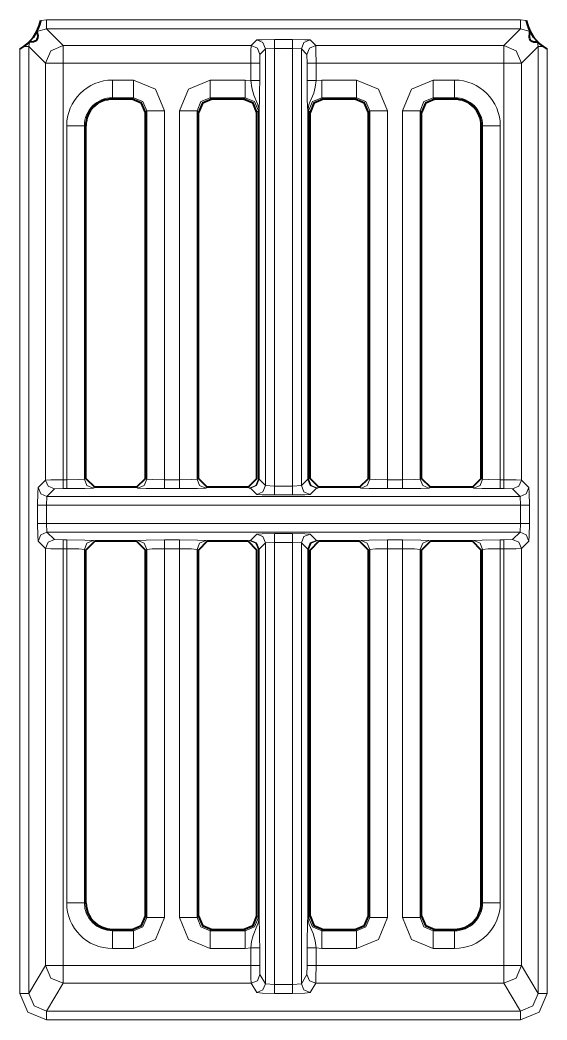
# Model space of a CAD drawing. Header units: millimetres. Extents: x 0 to 2941, y -405 to 1422.
# Drawn here: x 911.6 to 941.4, y 141.2 to 197.7 of the extents above; entities that cross this region are included whole.
import ezdxf

# ---------------------------------------------------------------- set-up
doc = ezdxf.new("R2010")
doc.units = ezdxf.units.MM
doc.layers.add('FINE', color=9, linetype='Continuous')
doc.layers.add('OUTLINE', color=7, linetype='Continuous')

msp = doc.modelspace()

# ---------------------------------------------------------------- linework, layer by layer
at = {"layer": 'FINE', "lineweight": 9}
for p, q in [((912.756, 197.642), (913.079, 197.678)), ((913.079, 197.678), (939.854, 197.678)), ((939.854, 197.678), (940.177, 197.642)), ((913.079, 197.178), (912.54, 197.02)), ((938.91, 196.234), (939.854, 197.178)), ((940.393, 197.02), (939.854, 197.178)), ((927.976, 196.549), (928.291, 196.234)), ((911.58, 142.712), (911.58, 196.033)), ((912.113, 196.433), (912.08, 196.178)), ((913.023, 195.234), (912.08, 196.178)), ((912.08, 196.178), (912.08, 142.712)), ((914.023, 196.234), (924.636, 196.234)), ((925.451, 196.049), (925.136, 195.734)), ((925.951, 196.075), (925.451, 196.049)), ((925.951, 196.075), (925.951, 171.36)), ((927.476, 196.049), (926.977, 196.075)), ((927.792, 195.734), (927.476, 196.049)), ((928.291, 196.234), (938.91, 196.234)), ((940.854, 196.178), (939.91, 195.234)), ((940.854, 196.178), (940.821, 196.433)), ((940.854, 142.712), (940.854, 196.178)), ((941.354, 196.033), (941.354, 142.712)), ((925.136, 195.734), (925.123, 195.234)), ((927.804, 195.234), (927.792, 195.734)), ((913.023, 171.701), (913.023, 195.234)), ((924.623, 195.234), (914.023, 195.234)), ((914.023, 195.234), (914.023, 171.714)), ((924.623, 194.258), (924.623, 195.234)), ((925.123, 195.234), (925.123, 194.258)), ((927.804, 194.258), (927.804, 195.234)), ((938.91, 195.234), (928.304, 195.234)), ((928.304, 195.234), (928.304, 194.258)), ((938.91, 171.714), (938.91, 195.234)), ((939.91, 195.234), (939.91, 171.701)), ((916.799, 194.289), (917.996, 194.289)), ((922.331, 194.289), (924.296, 194.289)), ((924.296, 194.289), (924.623, 194.258)), ((928.304, 194.258), (928.631, 194.289)), ((934.931, 194.289), (936.135, 194.289)), ((924.296, 193.29), (922.331, 193.29)), ((922.331, 193.29), (922.413, 193.208)), ((924.215, 193.208), (924.296, 193.29)), ((928.631, 193.29), (928.713, 193.208)), ((930.596, 193.29), (928.631, 193.29)), ((930.515, 193.208), (930.596, 193.29)), ((936.135, 193.29), (934.931, 193.29)), ((934.931, 193.29), (935.013, 193.208)), ((936.135, 193.208), (936.135, 193.29)), ((918.745, 192.541), (918.664, 192.46)), ((918.745, 171.751), (918.745, 192.541)), ((919.743, 192.541), (919.743, 171.714)), ((920.584, 171.714), (920.584, 192.541)), ((921.582, 192.541), (921.582, 171.751)), ((921.664, 192.46), (921.582, 192.541)), ((925.045, 192.541), (924.964, 192.46)), ((925.045, 171.751), (925.045, 192.541)), ((925.077, 171.743), (925.077, 192.541)), ((927.85, 192.541), (927.85, 171.743)), ((927.882, 192.541), (927.882, 171.751)), ((927.964, 192.46), (927.882, 192.541)), ((932.344, 192.541), (932.344, 171.714)), ((933.184, 171.714), (933.184, 192.541)), ((934.264, 192.46), (934.182, 192.541)), ((914.219, 171.714), (914.219, 191.708)), ((915.299, 191.708), (915.217, 191.708)), ((937.716, 191.708), (937.635, 191.708)), ((937.716, 171.751), (937.716, 191.708)), ((912.603, 171.281), (913.023, 171.701)), ((914.023, 171.714), (914.219, 171.714)), ((918.664, 171.791), (918.745, 171.751)), ((919.743, 171.714), (920.584, 171.714)), ((921.582, 171.751), (921.664, 171.791)), ((924.964, 171.791), (925.045, 171.751)), ((925.045, 171.751), (925.077, 171.743)), ((927.85, 171.743), (927.882, 171.751)), ((927.882, 171.751), (927.964, 171.791)), ((932.344, 171.714), (933.184, 171.714)), ((937.635, 171.791), (937.716, 171.751)), ((939.91, 171.701), (940.33, 171.281)), ((914.023, 171.214), (913.523, 171.201)), ((914.219, 171.214), (914.023, 171.214)), ((915.799, 171.292), (915.717, 171.251)), ((918.246, 171.251), (918.164, 171.292)), ((920.584, 171.214), (919.743, 171.214)), ((922.163, 171.292), (922.082, 171.251)), ((924.546, 171.251), (924.464, 171.292)), ((924.594, 171.243), (924.546, 171.251)), ((924.951, 170.886), (924.594, 171.243)), ((926.977, 171.36), (927.476, 171.385)), ((928.382, 171.251), (928.333, 171.243)), ((928.464, 171.292), (928.382, 171.251)), ((930.846, 171.251), (930.764, 171.292)), ((933.184, 171.214), (932.344, 171.214)), ((934.763, 171.292), (934.681, 171.251)), ((937.217, 171.251), (937.135, 171.292)), ((938.91, 171.214), (938.715, 171.214)), ((939.41, 171.201), (938.91, 171.214)), ((939.83, 170.781), (939.41, 171.201)), ((913.103, 170.781), (913.078, 170.281)), ((926.977, 170.86), (925.951, 170.86)), ((939.856, 170.281), (939.83, 170.781)), ((912.578, 169.255), (912.578, 170.281)), ((940.355, 170.281), (940.355, 169.255)), ((913.078, 169.255), (913.103, 168.755)), ((939.83, 168.755), (939.856, 169.255)), ((913.523, 168.335), (914.023, 168.323)), ((914.023, 168.323), (914.219, 168.323)), ((915.717, 168.285), (915.799, 168.244)), ((918.164, 168.244), (918.246, 168.285)), ((919.743, 168.323), (920.584, 168.323)), ((922.082, 168.285), (922.163, 168.244)), ((924.464, 168.244), (924.546, 168.285)), ((924.546, 168.285), (924.594, 168.293)), ((924.594, 168.293), (924.951, 168.651)), ((925.951, 168.676), (926.977, 168.676)), ((927.976, 168.651), (928.333, 168.293)), ((928.333, 168.293), (928.382, 168.285)), ((928.382, 168.285), (928.464, 168.244)), ((930.764, 168.244), (930.846, 168.285)), ((932.344, 168.323), (933.184, 168.323)), ((934.681, 168.285), (934.763, 168.244)), ((937.135, 168.244), (937.217, 168.285)), ((938.715, 168.323), (938.91, 168.323)), ((938.91, 168.323), (939.41, 168.335)), ((914.023, 167.823), (914.023, 144.285)), ((914.219, 167.823), (914.023, 167.823)), ((914.219, 147.828), (914.219, 167.823)), ((915.299, 167.745), (915.217, 167.785)), ((915.217, 167.785), (915.217, 147.828)), ((920.584, 167.823), (919.743, 167.823)), ((919.743, 167.823), (919.743, 146.995)), ((920.584, 146.995), (920.584, 167.823)), ((921.664, 167.745), (921.582, 167.785)), ((921.582, 167.785), (921.582, 146.995)), ((925.045, 167.785), (924.964, 167.745)), ((925.077, 167.794), (925.045, 167.785)), ((925.045, 146.995), (925.045, 167.785)), ((925.077, 146.995), (925.077, 167.794)), ((925.451, 168.151), (925.094, 167.794)), ((925.094, 167.794), (925.094, 146.995)), ((925.951, 168.176), (925.451, 168.151)), ((925.451, 143.259), (925.451, 168.151)), ((926.977, 168.176), (925.951, 168.176)), ((925.951, 168.176), (925.951, 143.217)), ((926.977, 143.217), (926.977, 168.176)), ((927.476, 168.151), (926.977, 168.176)), ((927.476, 168.151), (927.476, 143.259)), ((927.833, 167.794), (927.476, 168.151)), ((927.833, 146.995), (927.833, 167.794)), ((927.85, 167.794), (927.85, 146.995)), ((927.882, 167.785), (927.85, 167.794)), ((932.344, 167.823), (932.344, 146.995)), ((937.716, 167.785), (937.635, 167.745)), ((937.716, 147.828), (937.716, 167.785)), ((915.217, 147.828), (915.299, 147.828)), ((937.635, 147.828), (937.716, 147.828)), ((918.664, 147.077), (918.745, 146.995)), ((921.582, 146.995), (921.664, 147.077)), ((924.964, 147.077), (925.045, 146.995)), ((927.882, 146.995), (927.964, 147.077)), ((931.264, 147.077), (931.345, 146.995)), ((922.413, 146.328), (922.331, 146.246)), ((922.331, 146.246), (924.296, 146.246)), ((924.296, 146.246), (924.215, 146.328)), ((928.713, 146.328), (928.631, 146.246)), ((928.631, 146.246), (930.596, 146.246)), ((930.596, 146.246), (930.515, 146.328)), ((935.013, 146.328), (934.931, 146.246)), ((934.931, 146.246), (936.135, 146.246)), ((936.135, 146.246), (936.135, 146.328)), ((917.996, 145.248), (916.799, 145.248)), ((924.296, 145.248), (922.331, 145.248)), ((924.623, 145.278), (924.296, 145.248)), ((924.623, 144.285), (924.623, 145.278)), ((925.123, 145.278), (925.123, 144.285)), ((927.804, 144.285), (927.804, 145.278)), ((928.304, 145.278), (928.304, 144.285)), ((928.631, 145.248), (928.304, 145.278)), ((930.596, 145.248), (928.631, 145.248)), ((936.135, 145.248), (934.931, 145.248)), ((914.023, 144.285), (924.623, 144.285)), ((925.123, 144.285), (925.135, 143.786)), ((927.792, 143.786), (927.804, 144.285)), ((928.304, 144.285), (938.91, 144.285)), ((939.91, 144.285), (940.854, 142.712)), ((925.135, 143.786), (925.451, 143.259)), ((927.476, 143.259), (927.792, 143.786)), ((914.023, 143.286), (913.078, 141.711)), ((925.451, 143.259), (925.951, 143.217)), ((925.951, 143.217), (926.977, 143.217)), ((926.977, 143.217), (927.476, 143.259)), ((939.855, 141.711), (938.91, 143.286)), ((926.977, 142.717), (925.951, 142.717)), ((913.078, 141.711), (939.855, 141.711))]:
    msp.add_line(p, q, dxfattribs=at)
for points in [[(913.079, 197.178), (913.079, 197.329), (913.079, 197.678)], [(939.854, 197.178), (939.854, 197.329), (939.854, 197.678)], [(939.854, 197.178), (913.079, 197.178), (914.023, 196.234)], [(924.636, 196.234), (924.951, 196.549), (925.253, 196.567), (925.951, 196.575), (926.977, 196.575)], [(925.451, 196.049), (925.304, 196.403), (924.951, 196.549)], [(925.951, 196.075), (925.951, 196.424), (925.951, 196.575)], [(926.977, 196.075), (926.977, 196.424), (926.977, 196.575)], [(926.977, 196.575), (927.674, 196.567), (927.976, 196.549)], [(927.476, 196.049), (927.623, 196.403), (927.976, 196.549)], [(912.08, 196.178), (912.001, 196.178), (911.802, 196.178)], [(913.023, 195.234), (913.316, 195.941), (914.023, 196.234)], [(914.023, 195.234), (914.023, 195.932), (914.023, 196.234)], [(924.623, 195.234), (924.627, 195.932), (924.636, 196.234)], [(925.136, 195.734), (924.989, 196.087), (924.636, 196.234)], [(925.094, 192.541), (925.094, 171.743), (925.451, 171.385), (925.451, 196.049)], [(925.451, 171.385), (925.951, 171.36), (926.977, 171.36), (926.977, 196.075), (925.951, 196.075)], [(927.476, 196.049), (927.476, 171.385), (927.833, 171.743), (927.833, 192.541)], [(927.792, 195.734), (927.938, 196.087), (928.291, 196.234)], [(928.291, 196.234), (928.3, 195.932), (928.304, 195.234)], [(938.91, 195.234), (938.91, 195.932), (938.91, 196.234)], [(938.91, 196.234), (939.617, 195.941), (939.91, 195.234)], [(941.131, 196.178), (940.932, 196.178), (940.854, 196.178)], [(914.023, 195.234), (913.325, 195.234), (913.023, 195.234)], [(925.123, 195.234), (924.972, 195.234), (924.623, 195.234)], [(927.804, 195.234), (927.955, 195.234), (928.304, 195.234)], [(939.91, 195.234), (939.608, 195.234), (938.91, 195.234)], [(916.799, 194.289), (916.799, 193.6), (916.799, 193.29)], [(917.996, 193.29), (917.996, 193.6), (917.996, 194.289)], [(917.996, 194.289), (919.232, 193.777), (919.743, 192.541)], [(920.584, 192.541), (921.095, 193.777), (922.331, 194.289)], [(922.331, 194.289), (922.331, 193.6), (922.331, 193.29)], [(924.296, 194.289), (924.296, 193.6), (924.296, 193.29)], [(925.123, 194.258), (924.972, 194.258), (924.623, 194.258)], [(925.077, 192.541), (925.075, 192.611), (925.066, 192.698), (925.006, 192.937), (924.784, 193.437), (924.673, 193.851), (924.623, 194.258)], [(925.123, 194.258), (925.12, 193.666), (925.11, 193.118), (925.097, 192.71), (925.094, 192.602), (925.094, 192.568), (925.094, 192.541)], [(927.804, 194.258), (927.955, 194.258), (928.304, 194.258)], [(927.833, 192.541), (927.833, 192.554), (927.833, 192.581), (927.832, 192.64), (927.83, 192.689), (927.828, 192.763), (927.813, 193.257), (927.807, 193.728), (927.804, 194.258)], [(928.304, 194.258), (928.261, 193.894), (928.183, 193.551), (927.958, 193.033), (927.907, 192.896), (927.878, 192.789), (927.855, 192.644), (927.851, 192.574), (927.85, 192.541)], [(928.631, 194.289), (928.631, 193.6), (928.631, 193.29)], [(928.631, 194.289), (930.596, 194.289), (931.832, 193.777), (932.344, 192.541)], [(930.596, 194.289), (930.596, 193.6), (930.596, 193.29)], [(933.184, 192.541), (933.695, 193.777), (934.931, 194.289)], [(934.931, 193.29), (934.931, 193.6), (934.931, 194.289)], [(936.135, 193.29), (936.135, 193.6), (936.135, 194.289)], [(917.915, 193.208), (917.996, 193.29), (916.799, 193.29), (916.799, 193.208)], [(918.745, 192.541), (918.527, 193.072), (917.996, 193.29)], [(922.331, 193.29), (921.8, 193.072), (921.582, 192.541)], [(925.045, 192.541), (924.827, 193.072), (924.296, 193.29)], [(928.631, 193.29), (928.1, 193.072), (927.882, 192.541)], [(931.345, 192.541), (931.127, 193.072), (930.596, 193.29)], [(934.931, 193.29), (934.4, 193.072), (934.182, 192.541)], [(918.745, 192.541), (919.055, 192.541), (919.743, 192.541)], [(921.582, 192.541), (921.272, 192.541), (920.584, 192.541)], [(925.077, 192.541), (925.056, 192.541), (925.045, 192.541)], [(925.094, 192.541), (925.089, 192.541), (925.077, 192.541)], [(927.833, 192.541), (927.838, 192.541), (927.85, 192.541)], [(927.882, 192.541), (927.871, 192.541), (927.85, 192.541)], [(931.264, 171.791), (931.345, 171.751), (931.345, 192.541), (931.264, 192.46)], [(932.344, 192.541), (931.655, 192.541), (931.345, 192.541)], [(934.182, 192.541), (933.872, 192.541), (933.184, 192.541)], [(934.182, 192.541), (934.182, 171.751), (934.264, 171.791)], [(914.219, 191.708), (914.907, 191.708), (915.217, 191.708)], [(915.217, 191.708), (915.217, 171.751), (915.299, 171.791)], [(937.716, 191.708), (938.026, 191.708), (938.715, 191.708)], [(938.715, 191.708), (938.715, 171.714), (938.91, 171.714)], [(913.023, 171.701), (913.325, 171.71), (914.023, 171.714)], [(913.523, 171.201), (913.17, 171.347), (913.023, 171.701)], [(914.023, 171.214), (914.023, 171.364), (914.023, 171.714)], [(914.219, 171.714), (914.907, 171.724), (915.217, 171.751)], [(914.219, 171.214), (914.219, 171.364), (914.219, 171.714)], [(915.717, 171.251), (915.364, 171.397), (915.217, 171.751)], [(918.745, 171.751), (918.598, 171.397), (918.246, 171.251)], [(918.745, 171.751), (919.055, 171.724), (919.743, 171.714)], [(919.743, 171.714), (919.743, 171.364), (919.743, 171.214)], [(920.584, 171.714), (921.272, 171.724), (921.582, 171.751)], [(920.584, 171.214), (920.584, 171.364), (920.584, 171.714)], [(922.082, 171.251), (921.729, 171.397), (921.582, 171.751)], [(925.045, 171.751), (924.898, 171.397), (924.546, 171.251)], [(925.077, 171.743), (924.934, 171.39), (924.594, 171.243)], [(925.094, 171.743), (924.947, 171.389), (924.594, 171.243)], [(925.077, 171.743), (925.089, 171.743), (925.094, 171.743)], [(927.833, 171.743), (927.98, 171.389), (928.333, 171.243)], [(927.833, 171.743), (927.838, 171.743), (927.85, 171.743)], [(927.85, 171.743), (927.993, 171.39), (928.333, 171.243)], [(927.882, 171.751), (928.029, 171.397), (928.382, 171.251)], [(931.345, 171.751), (931.198, 171.397), (930.846, 171.251)], [(931.345, 171.751), (931.655, 171.724), (932.344, 171.714)], [(932.344, 171.214), (932.344, 171.364), (932.344, 171.714)], [(933.184, 171.714), (933.872, 171.724), (934.182, 171.751)], [(933.184, 171.214), (933.184, 171.364), (933.184, 171.714)], [(934.681, 171.251), (934.329, 171.397), (934.182, 171.751)], [(937.716, 171.751), (937.569, 171.397), (937.217, 171.251)], [(937.716, 171.751), (938.026, 171.724), (938.715, 171.714)], [(938.715, 171.714), (938.715, 171.364), (938.715, 171.214)], [(938.91, 171.214), (938.91, 171.364), (938.91, 171.714)], [(938.91, 171.714), (939.608, 171.71), (939.91, 171.701)], [(939.41, 171.201), (939.763, 171.347), (939.91, 171.701)], [(912.578, 170.281), (912.585, 170.979), (912.603, 171.281)], [(913.103, 170.781), (912.75, 170.927), (912.603, 171.281)], [(913.523, 171.201), (913.103, 170.781), (939.83, 170.781)], [(915.717, 171.251), (915.251, 171.224), (914.219, 171.214)], [(919.743, 171.214), (918.711, 171.224), (918.246, 171.251)], [(922.082, 171.251), (921.616, 171.224), (920.584, 171.214)], [(925.451, 171.385), (925.304, 171.032), (924.951, 170.886)], [(925.951, 171.36), (925.951, 171.011), (925.951, 170.86)], [(926.977, 171.36), (926.977, 171.011), (926.977, 170.86)], [(928.333, 171.243), (927.976, 170.886), (927.674, 170.867), (926.977, 170.86)], [(927.476, 171.385), (927.623, 171.032), (927.976, 170.886)], [(932.344, 171.214), (931.311, 171.224), (930.846, 171.251)], [(934.681, 171.251), (934.216, 171.224), (933.184, 171.214)], [(938.715, 171.214), (937.682, 171.224), (937.217, 171.251)], [(939.83, 170.781), (940.183, 170.927), (940.33, 171.281)], [(940.33, 171.281), (940.348, 170.979), (940.355, 170.281)], [(925.951, 170.86), (925.253, 170.867), (924.951, 170.886)], [(913.078, 170.281), (912.729, 170.281), (912.578, 170.281)], [(939.856, 170.281), (940.204, 170.281), (940.355, 170.281)], [(913.078, 169.255), (912.729, 169.255), (912.578, 169.255)], [(913.023, 167.835), (912.603, 168.256), (912.585, 168.557), (912.578, 169.255)], [(939.856, 169.255), (940.204, 169.255), (940.355, 169.255)], [(940.355, 169.255), (940.348, 168.557), (940.33, 168.256)], [(913.103, 168.755), (912.75, 168.609), (912.603, 168.256)], [(913.523, 168.335), (913.17, 168.189), (913.023, 167.835)], [(939.41, 168.335), (939.83, 168.755), (913.103, 168.755), (913.523, 168.335)], [(914.023, 168.323), (914.023, 168.172), (914.023, 167.823)], [(914.219, 167.823), (914.219, 168.172), (914.219, 168.323)], [(914.219, 168.323), (915.251, 168.312), (915.717, 168.285)], [(915.217, 167.785), (915.364, 168.139), (915.717, 168.285)], [(918.246, 168.285), (918.711, 168.312), (919.743, 168.323)], [(918.246, 168.285), (918.598, 168.139), (918.745, 167.785)], [(919.743, 168.323), (919.743, 168.172), (919.743, 167.823)], [(920.584, 167.823), (920.584, 168.172), (920.584, 168.323)], [(920.584, 168.323), (921.616, 168.312), (922.082, 168.285)], [(921.582, 167.785), (921.729, 168.139), (922.082, 168.285)], [(924.546, 168.285), (924.898, 168.139), (925.045, 167.785)], [(924.594, 168.293), (924.947, 168.147), (925.094, 167.794)], [(924.594, 168.293), (924.934, 168.146), (925.077, 167.794)], [(924.951, 168.651), (925.253, 168.669), (925.951, 168.676)], [(924.951, 168.651), (925.304, 168.504), (925.451, 168.151)], [(925.951, 168.676), (925.951, 168.525), (925.951, 168.176)], [(926.977, 168.676), (926.977, 168.525), (926.977, 168.176)], [(926.977, 168.676), (927.674, 168.669), (927.976, 168.651)], [(927.976, 168.651), (927.623, 168.504), (927.476, 168.151)], [(928.333, 168.293), (927.98, 168.147), (927.833, 167.794)], [(928.333, 168.293), (927.993, 168.146), (927.85, 167.794)], [(928.382, 168.285), (928.029, 168.139), (927.882, 167.785)], [(930.846, 168.285), (931.311, 168.312), (932.344, 168.323)], [(930.846, 168.285), (931.198, 168.139), (931.345, 167.785)], [(932.344, 168.323), (932.344, 168.172), (932.344, 167.823)], [(933.184, 168.323), (933.184, 168.172), (933.184, 167.823)], [(933.184, 168.323), (934.216, 168.312), (934.681, 168.285)], [(934.182, 167.785), (934.329, 168.139), (934.681, 168.285)], [(937.217, 168.285), (937.682, 168.312), (938.715, 168.323)], [(937.217, 168.285), (937.569, 168.139), (937.716, 167.785)], [(938.715, 168.323), (938.715, 168.172), (938.715, 167.823)], [(938.91, 168.323), (938.91, 168.172), (938.91, 167.823)], [(939.41, 168.335), (939.763, 168.189), (939.91, 167.835)], [(939.83, 168.755), (940.183, 168.609), (940.33, 168.256)], [(912.08, 142.712), (913.023, 144.285), (913.023, 167.835)], [(914.023, 167.823), (913.325, 167.826), (913.023, 167.835)], [(915.217, 167.785), (914.907, 167.812), (914.219, 167.823)], [(918.745, 146.995), (918.745, 167.785), (918.664, 167.745)], [(919.743, 167.823), (919.055, 167.812), (918.745, 167.785)], [(921.582, 167.785), (921.272, 167.812), (920.584, 167.823)], [(925.094, 167.794), (925.089, 167.794), (925.077, 167.794)], [(927.85, 167.794), (927.838, 167.794), (927.833, 167.794)], [(927.964, 167.745), (927.882, 167.785), (927.882, 146.995)], [(931.345, 146.995), (931.345, 167.785), (931.264, 167.745)], [(932.344, 167.823), (931.655, 167.812), (931.345, 167.785)], [(933.184, 146.995), (933.184, 167.823), (932.344, 167.823)], [(934.182, 167.785), (933.872, 167.812), (933.184, 167.823)], [(934.264, 167.745), (934.182, 167.785), (934.182, 146.995), (934.264, 147.077)], [(938.715, 167.823), (938.026, 167.812), (937.716, 167.785)], [(938.91, 144.285), (938.91, 167.823), (938.715, 167.823), (938.715, 147.828)], [(939.91, 167.835), (939.608, 167.826), (938.91, 167.823)], [(940.33, 168.256), (939.91, 167.835), (939.91, 144.285)], [(914.219, 147.828), (914.907, 147.828), (915.217, 147.828)], [(938.715, 147.828), (938.026, 147.828), (937.716, 147.828)], [(917.996, 146.246), (918.527, 146.464), (918.745, 146.995)], [(919.743, 146.995), (919.232, 145.759), (917.996, 145.248)], [(918.745, 146.995), (919.055, 146.995), (919.743, 146.995)], [(921.582, 146.995), (921.272, 146.995), (920.584, 146.995)], [(922.331, 145.248), (921.095, 145.759), (920.584, 146.995)], [(921.582, 146.995), (921.8, 146.464), (922.331, 146.246)], [(924.296, 146.246), (924.827, 146.464), (925.045, 146.995)], [(924.623, 145.278), (924.666, 145.642), (924.744, 145.985), (924.969, 146.503), (925.02, 146.64), (925.049, 146.747), (925.072, 146.892), (925.076, 146.963), (925.077, 146.995), (925.056, 146.995), (925.045, 146.995)], [(925.077, 146.995), (925.089, 146.995), (925.094, 146.995)], [(925.094, 146.995), (925.094, 146.983), (925.094, 146.956), (925.095, 146.896), (925.097, 146.847), (925.099, 146.773), (925.114, 146.279), (925.12, 145.809), (925.123, 145.278)], [(927.804, 145.278), (927.807, 145.87), (927.817, 146.418), (927.83, 146.826), (927.833, 146.934), (927.833, 146.968), (927.833, 146.995)], [(927.85, 146.995), (927.838, 146.995), (927.833, 146.995)], [(927.882, 146.995), (927.871, 146.995), (927.85, 146.995)], [(927.85, 146.995), (927.852, 146.925), (927.861, 146.838), (927.921, 146.599), (928.143, 146.099), (928.254, 145.685), (928.304, 145.278)], [(927.882, 146.995), (928.1, 146.464), (928.631, 146.246)], [(930.596, 146.246), (931.127, 146.464), (931.345, 146.995)], [(932.344, 146.995), (931.832, 145.759), (930.596, 145.248)], [(932.344, 146.995), (931.655, 146.995), (931.345, 146.995)], [(933.184, 146.995), (933.872, 146.995), (934.182, 146.995)], [(934.931, 145.248), (933.695, 145.759), (933.184, 146.995)], [(934.182, 146.995), (934.4, 146.464), (934.931, 146.246)], [(916.799, 146.328), (916.799, 146.246), (917.996, 146.246), (917.915, 146.328)], [(916.799, 145.248), (916.799, 145.936), (916.799, 146.246)], [(917.996, 146.246), (917.996, 145.936), (917.996, 145.248)], [(922.331, 146.246), (922.331, 145.936), (922.331, 145.248)], [(924.296, 146.246), (924.296, 145.936), (924.296, 145.248)], [(928.631, 146.246), (928.631, 145.936), (928.631, 145.248)], [(930.596, 146.246), (930.596, 145.936), (930.596, 145.248)], [(934.931, 145.248), (934.931, 145.936), (934.931, 146.246)], [(936.135, 145.248), (936.135, 145.936), (936.135, 146.246)], [(924.623, 145.278), (924.972, 145.278), (925.123, 145.278)], [(928.304, 145.278), (927.955, 145.278), (927.804, 145.278)], [(914.023, 144.285), (913.325, 144.285), (913.023, 144.285)], [(914.023, 143.286), (913.317, 143.579), (913.023, 144.285)], [(914.023, 143.286), (914.023, 143.593), (914.023, 144.285)], [(924.623, 144.285), (924.972, 144.285), (925.123, 144.285)], [(924.635, 143.286), (924.627, 143.593), (924.623, 144.285)], [(928.304, 144.285), (927.955, 144.285), (927.804, 144.285)], [(928.304, 144.285), (928.3, 143.593), (928.292, 143.286)], [(939.91, 144.285), (939.608, 144.285), (938.91, 144.285)], [(938.91, 143.286), (938.91, 143.593), (938.91, 144.285)], [(939.91, 144.285), (939.617, 143.579), (938.91, 143.286)], [(924.635, 143.286), (924.989, 143.432), (925.135, 143.786)], [(928.292, 143.286), (927.938, 143.432), (927.792, 143.786)], [(924.951, 142.76), (924.635, 143.286), (914.023, 143.286)], [(924.951, 142.76), (925.304, 142.906), (925.451, 143.259)], [(925.951, 142.717), (925.951, 142.871), (925.951, 143.217)], [(926.977, 142.717), (926.977, 142.871), (926.977, 143.217)], [(927.976, 142.76), (927.623, 142.906), (927.476, 143.259)], [(938.91, 143.286), (928.292, 143.286), (927.976, 142.76)], [(912.08, 142.712), (911.929, 142.712), (911.58, 142.712)], [(939.855, 141.212), (913.078, 141.212), (912.019, 141.651), (911.58, 142.712)], [(912.08, 142.712), (912.372, 142.004), (913.078, 141.711)], [(925.951, 142.717), (925.253, 142.73), (924.951, 142.76)], [(927.976, 142.76), (927.674, 142.73), (926.977, 142.717)], [(939.855, 141.711), (940.561, 142.004), (940.854, 142.712)], [(941.354, 142.712), (940.915, 141.651), (939.855, 141.212)], [(941.354, 142.712), (941.005, 142.712), (940.854, 142.712)], [(913.078, 141.212), (913.078, 141.558), (913.078, 141.711)], [(939.855, 141.212), (939.855, 141.558), (939.855, 141.711)]]:
    msp.add_lwpolyline(points, dxfattribs=at)
for points in [[(916.799, 194.288, 0.414223), (914.219, 191.708)], [(938.715, 191.708, 0.414214), (936.135, 194.288)], [(916.799, 193.29, 0.414214), (915.217, 191.708)], [(937.716, 191.708, 0.41423), (936.135, 193.29)], [(914.219, 147.828, 0.414204), (916.799, 145.248)], [(915.217, 147.828, 0.414182), (916.799, 146.246)], [(936.135, 146.246, 0.41423), (937.716, 147.828)], [(936.135, 145.248, 0.414214), (938.715, 147.828)]]:
    msp.add_lwpolyline(points, format="xyb", dxfattribs=at)
msp.add_lwpolyline([(939.856, 170.281), (913.078, 170.281), (913.078, 169.255), (939.856, 169.255)], close=True, dxfattribs=at)
at = {"layer": 'OUTLINE', "lineweight": 40}
for p, q in [((911.58, 196.033), (911.802, 196.178)), ((917.915, 193.208), (916.799, 193.208)), ((924.215, 193.208), (922.413, 193.208)), ((930.515, 193.208), (928.713, 193.208)), ((936.135, 193.208), (935.013, 193.208)), ((921.664, 171.791), (921.664, 192.46)), ((924.964, 171.791), (924.964, 192.46)), ((927.964, 171.791), (927.964, 192.46)), ((931.264, 171.791), (931.264, 192.46)), ((934.264, 171.791), (934.264, 192.46)), ((915.299, 171.791), (915.299, 191.708)), ((937.635, 171.791), (937.635, 191.708)), ((915.299, 171.791), (915.799, 171.292)), ((918.164, 171.292), (918.664, 171.791)), ((921.664, 171.791), (922.163, 171.292)), ((924.464, 171.292), (924.964, 171.791)), ((927.964, 171.791), (928.464, 171.292)), ((930.764, 171.292), (931.264, 171.791)), ((934.264, 171.791), (934.763, 171.292)), ((937.135, 171.292), (937.635, 171.791)), ((918.164, 171.292), (915.799, 171.292)), ((924.464, 171.292), (922.163, 171.292)), ((930.764, 171.292), (928.464, 171.292)), ((937.135, 171.292), (934.763, 171.292)), ((915.799, 168.244), (915.299, 167.745)), ((915.299, 147.828), (915.299, 167.745)), ((918.164, 168.244), (915.799, 168.244)), ((918.664, 167.745), (918.164, 168.244)), ((918.664, 147.077), (918.664, 167.745)), ((922.163, 168.244), (921.664, 167.745)), ((921.664, 147.077), (921.664, 167.745)), ((924.464, 168.244), (922.163, 168.244)), ((924.964, 167.745), (924.464, 168.244)), ((924.964, 147.077), (924.964, 167.745)), ((928.464, 168.244), (927.964, 167.745)), ((927.964, 147.077), (927.964, 167.745)), ((930.764, 168.244), (928.464, 168.244)), ((931.264, 167.745), (930.764, 168.244)), ((931.264, 147.077), (931.264, 167.745)), ((934.763, 168.244), (934.264, 167.745)), ((934.264, 147.077), (934.264, 167.745)), ((937.135, 168.244), (934.763, 168.244)), ((937.635, 167.745), (937.135, 168.244)), ((937.635, 147.828), (937.635, 167.745)), ((916.799, 146.328), (917.915, 146.328)), ((922.413, 146.328), (924.215, 146.328)), ((928.713, 146.328), (930.515, 146.328)), ((935.013, 146.328), (936.135, 146.328))]:
    msp.add_line(p, q, dxfattribs=at)
for points in [[(911.58, 196.033, 0.207927), (912.756, 197.642)], [(940.177, 197.642, 0.207918), (941.353, 196.033)], [(916.799, 193.208, 0.41423), (915.299, 191.708)], [(937.635, 191.708, 0.414214), (936.135, 193.208)], [(915.299, 147.828, 0.414197), (916.799, 146.328)], [(936.135, 146.328, 0.414214), (937.635, 147.828)]]:
    msp.add_lwpolyline(points, format="xyb", dxfattribs=at)
for points in [[(912.54, 197.02), (912.547, 197.039), (912.576, 197.104), (912.644, 197.27), (912.717, 197.489), (912.756, 197.642)], [(940.177, 197.642), (940.243, 197.401), (940.309, 197.217), (940.365, 197.085), (940.387, 197.036), (940.393, 197.02)], [(912.54, 197.02), (912.559, 196.946), (912.581, 196.776), (912.571, 196.665), (912.536, 196.57), (912.527, 196.555), (912.522, 196.548), (912.52, 196.545), (912.518, 196.543), (912.517, 196.54), (912.515, 196.538), (912.513, 196.536), (912.51, 196.532), (912.502, 196.523), (912.485, 196.505), (912.445, 196.475), (912.348, 196.436), (912.113, 196.433)], [(940.821, 196.433), (940.755, 196.426), (940.609, 196.431), (940.515, 196.46), (940.438, 196.515), (940.426, 196.528), (940.421, 196.535), (940.419, 196.537), (940.417, 196.54), (940.415, 196.543), (940.413, 196.545), (940.411, 196.548), (940.406, 196.556), (940.394, 196.576), (940.375, 196.618), (940.355, 196.717), (940.38, 196.971), (940.393, 197.02)], [(911.802, 196.178), (911.974, 196.312), (912.064, 196.391), (912.101, 196.425), (912.113, 196.433)], [(940.821, 196.433), (940.836, 196.421), (940.887, 196.375), (941.021, 196.261), (941.131, 196.178), (941.354, 196.033)], [(918.664, 171.791), (918.664, 192.46), (918.444, 192.989), (917.915, 193.208)], [(922.413, 193.208), (921.883, 192.989), (921.664, 192.46)], [(924.964, 192.46), (924.744, 192.989), (924.215, 193.208)], [(928.713, 193.208), (928.183, 192.989), (927.964, 192.46)], [(931.264, 192.46), (931.044, 192.989), (930.515, 193.208)], [(935.013, 193.208), (934.483, 192.989), (934.264, 192.46)], [(917.915, 146.328), (918.444, 146.547), (918.664, 147.077)], [(921.664, 147.077), (921.883, 146.547), (922.413, 146.328)], [(924.215, 146.328), (924.744, 146.547), (924.964, 147.077)], [(927.964, 147.077), (928.183, 146.547), (928.713, 146.328)], [(930.515, 146.328), (931.044, 146.547), (931.264, 147.077)], [(934.264, 147.077), (934.483, 146.547), (935.013, 146.328)]]:
    msp.add_lwpolyline(points, dxfattribs=at)

doc.saveas('drawing.dxf')
